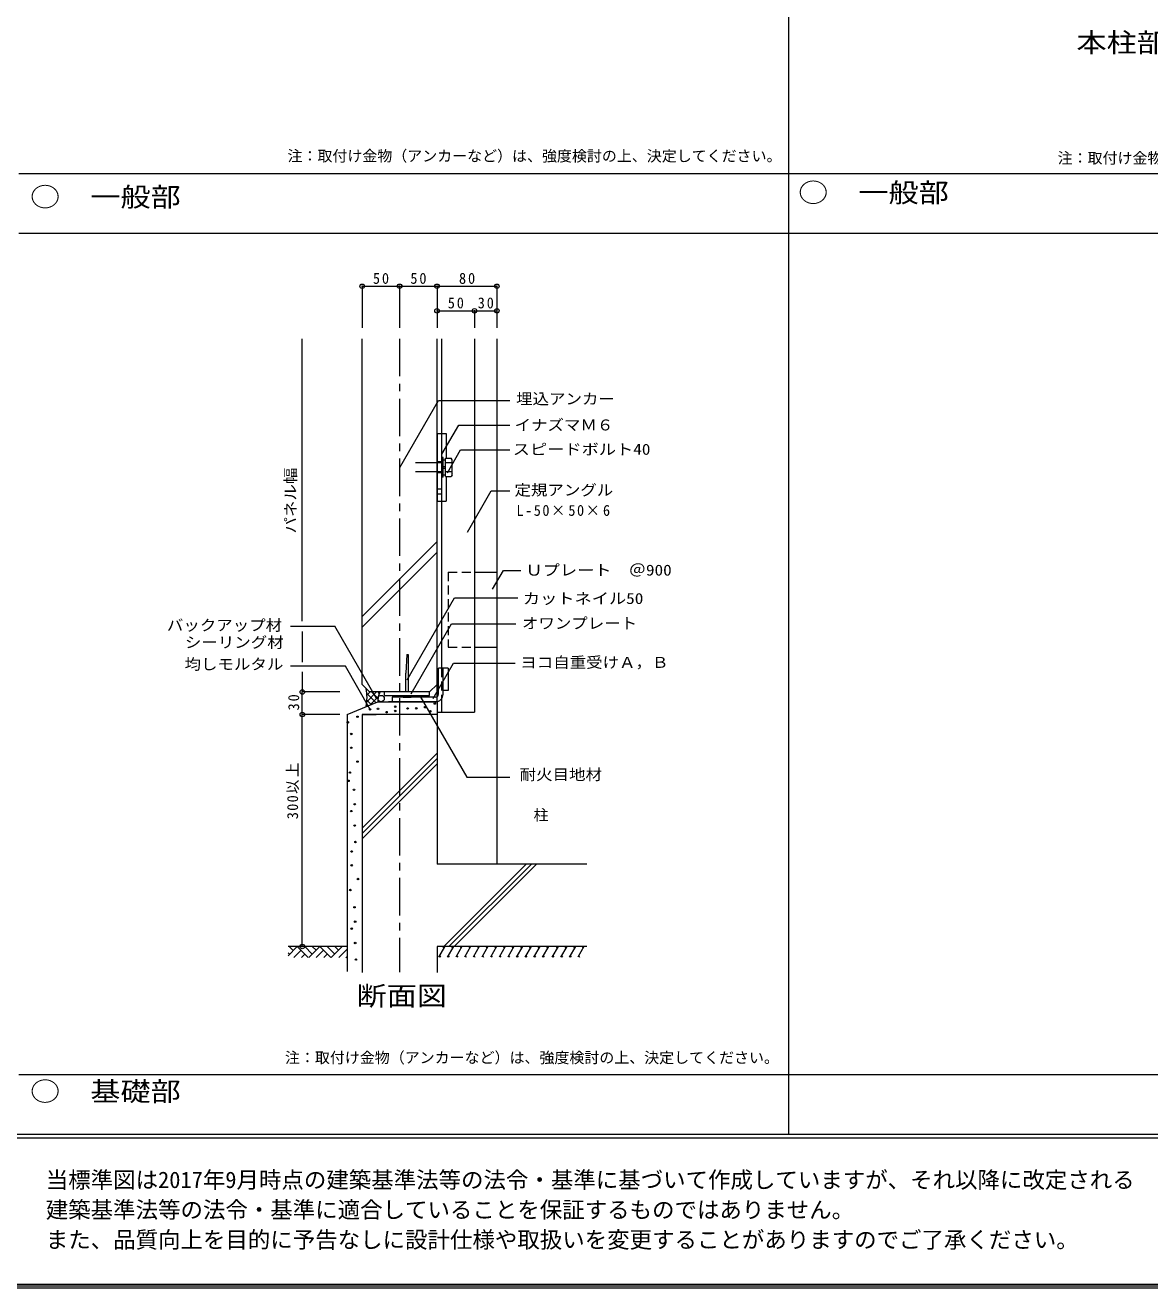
# Model space of a CAD drawing. Units: millimetres at full size, sheet at 1:10. Extents: x -2890 to 2450, y -2020 to 1800.
# Drawn here: x -627 to 876, y -2020 to -334 of the extents above; entities that cross this region are included whole.
import ezdxf
from ezdxf.enums import TextEntityAlignment as Align

# ---------------------------------------------------------------- set-up
doc = ezdxf.new("R2010")
doc.units = ezdxf.units.MM
doc.header["$LTSCALE"] = 10
doc.header["$PDMODE"] = 32
doc.header["$PDSIZE"] = 6
for name, pattern in [('CHAIN1', [8, 5, -1, 1, -1]), ('DASHED1', [1.8, 1.2, -0.6]), ('DASHED2', [3, 2, -1])]:
    doc.linetypes.add(name, pattern=pattern)
doc.layers.add('0-0', color=7, linetype='Continuous', lineweight=18)
doc.styles.add('ＭＳ ゴシック', font='')
doc.styles.get('ＭＳ ゴシック').set_extended_font_data('MS Gothic')

msp = doc.modelspace()

# ---------------------------------------------------------------- linework, layer by layer
at = {"layer": '0-0'}
for p, q in [((393, 1795), (393, -1815)), ((-635, -532), (2445, -532)), ((2445, -612), (-635, -612)), ((-176.48, -1214.4), (-176.48, -752.73)), ((-76.48, -1214.4), (-76.48, -752.73)), ((-70.48, -752.73), (-70.48, -889.4)), ((-26.48, -752.73), (-26.48, -1251.4)), ((3.52, -752.73), (3.52, -1454.4)), ((-76.48, -879.4), (-64.48, -879.4)), ((-70.48, -879.4), (-70.48, -969.4)), ((-64.48, -879.4), (-64.48, -912.3)), ((-70.5, -918.4), (-105.18, -918.4)), ((-68.18, -911.4), (-70.48, -911.4)), ((-68.18, -937.4), (-68.18, -911.4)), ((-68.18, -914.4), (-65.18, -914.4)), ((-68.18, -923.4), (-65.18, -923.4)), ((-68.18, -925.4), (-65.18, -925.4)), ((-65.18, -912.3), (-57.39, -912.3)), ((-65.18, -936.5), (-65.18, -912.3)), ((-57.18, -918.35), (-65.18, -918.35)), ((-56.18, -914.4), (-57.39, -912.3)), ((-57.18, -918.35), (-56.18, -916.62)), ((-57.18, -918.35), (-56.18, -920.09)), ((-56.18, -934.4), (-56.18, -914.4)), ((-70.5, -930.4), (-105.18, -930.4)), ((-68.18, -937.4), (-70.48, -937.4)), ((-68.18, -934.4), (-65.18, -934.4)), ((-57.18, -930.45), (-65.18, -930.45)), ((-65.18, -936.5), (-57.39, -936.5)), ((-64.48, -936.5), (-64.48, -969.4)), ((-56.18, -934.4), (-57.39, -936.5)), ((-57.18, -930.45), (-56.18, -928.72)), ((-57.18, -930.45), (-56.18, -932.19)), ((-70.48, -959.4), (-70.48, -1192.4)), ((-76.48, -1023.62), (-176.48, -1123.62)), ((-76.48, -1037.77), (-176.48, -1137.76)), ((-26.2, -1064.4), (3.69, -1064.4)), ((-116.96, -1174.4), (-117.98, -1199.4)), ((-26.2, -1164.4), (3.69, -1164.4)), ((-74.48, -1227.4), (-74.48, -1192.4)), ((-61.48, -1192.4), (-74.48, -1192.4)), ((-117.98, -1224.4), (-117.98, -1199.4)), ((-176.48, -1214.4), (-166.48, -1224.4)), ((-170.79, -1221.09), (-170.29, -1220.59)), ((-170.2, -1237.47), (-157.13, -1224.4)), ((-170.17, -1226.63), (-158.25, -1238.54)), ((-170.04, -1228.83), (-165.62, -1224.4)), ((-86.48, -1224.4), (-166.48, -1224.4)), ((-163.91, -1224.4), (-155.56, -1232.75)), ((-155.42, -1224.4), (-153.61, -1226.22)), ((-146.48, -1228.9), (-146.48, -1224.4)), ((-146.48, -1228.9), (-86.48, -1228.9)), ((-86.48, -1224.4), (-76.48, -1214.4)), ((-86.48, -1227.4), (-86.48, -1224.4)), ((-86.48, -1228.9), (-86.48, -1224.4)), ((-76.48, -1230.87), (-76.48, -1214.4)), ((-196.48, -1254.4), (-155.51, -1237.4)), ((-170.83, -1242.94), (-170.23, -1243.54)), ((-170.06, -1235.23), (-164.25, -1241.03)), ((-166, -1241.76), (-155.09, -1230.84)), ((-155.51, -1237.4), (-76.48, -1237.4)), ((-76.48, -1237.4), (-141.48, -1237.4)), ((-136.48, -1231.4), (-136.48, -1237.4)), ((-78.48, -1231.4), (-136.48, -1231.4)), ((-76.48, -1237.4), (-136.48, -1237.4)), ((-76.48, -1237.4), (-76.48, -1454.4)), ((-70.48, -1233.4), (-70.48, -1251.4)), ((-196.48, -1254.4), (-196.48, -1597.48)), ((-176.48, -1254.4), (-176.48, -1278.69)), ((-176.48, -1254.4), (-157.62, -1254.4)), ((-176.48, -1254.4), (-176.48, -1599.11)), ((-76.74, -1254.4), (-176.48, -1254.4)), ((-76.48, -1251.4), (-26.48, -1251.4)), ((-76.48, -1254.4), (-76.48, -1454.26)), ((-76.48, -1306.32), (-176.48, -1406.32)), ((-76.48, -1313.39), (-176.48, -1413.39)), ((-76.48, -1320.46), (-176.48, -1420.46)), ((-76.48, -1344.4), (-76.48, -1394.4)), ((123.52, -1454.4), (-76.48, -1454.4)), ((42.4, -1454.4), (-67.6, -1564.4)), ((49.48, -1454.4), (-60.53, -1564.4)), ((56.55, -1454.4), (-53.45, -1564.4)), ((-196.48, -1564.4), (-275.55, -1564.4)), ((-263.12, -1564.4), (-275.55, -1576.83)), ((-273.63, -1564.51), (-268.63, -1569.51)), ((-263.12, -1564.4), (-248.51, -1579.01)), ((-253.12, -1564.4), (-243.12, -1574.4)), ((-233.12, -1564.4), (-247.73, -1579.01)), ((-243.12, -1564.4), (-238.12, -1569.4)), ((-233.12, -1564.4), (-218.51, -1579.01)), ((-223.12, -1564.4), (-213.12, -1574.4)), ((-203.12, -1564.4), (-217.73, -1579.01)), ((-213.12, -1564.4), (-208.12, -1569.4)), ((-196.48, -1567.77), (-207.73, -1579.01)), ((-66.3, -1564.53), (-74.51, -1578.75)), ((-68.67, -1564.53), (-67.46, -1566.61)), ((-54.68, -1564.4), (-62.96, -1578.75)), ((-57.19, -1564.4), (-55.95, -1566.55)), ((-43.14, -1564.4), (-51.42, -1578.75)), ((-45.64, -1564.4), (-44.39, -1566.58)), ((-31.59, -1564.4), (-39.87, -1578.75)), ((-34.1, -1564.4), (-32.84, -1566.58)), ((-20.04, -1564.4), (-28.32, -1578.75)), ((-22.55, -1564.4), (-21.3, -1566.58)), ((-8.49, -1564.4), (-16.7, -1578.61)), ((-11, -1564.4), (-9.75, -1566.58)), ((3.05, -1564.4), (-5.23, -1578.75)), ((0.54, -1564.4), (1.8, -1566.58)), ((14.6, -1564.4), (6.32, -1578.75)), ((12.09, -1564.4), (13.35, -1566.58)), ((26.15, -1564.4), (17.87, -1578.75)), ((23.64, -1564.4), (24.89, -1566.58)), ((37.69, -1564.4), (29.41, -1578.75)), ((35.18, -1564.4), (36.44, -1566.58)), ((49.24, -1564.4), (40.96, -1578.75)), ((46.73, -1564.4), (47.99, -1566.58)), ((60.79, -1564.4), (52.51, -1578.75)), ((58.28, -1564.4), (59.53, -1566.58)), ((72.33, -1564.4), (64.05, -1578.75)), ((69.83, -1564.4), (71.08, -1566.58)), ((85.17, -1564.4), (76.89, -1578.75)), ((82.67, -1564.4), (83.92, -1566.58)), ((96.72, -1564.4), (88.44, -1578.75)), ((94.21, -1564.4), (95.47, -1566.58)), ((108.27, -1564.4), (99.99, -1578.75)), ((105.76, -1564.4), (107.01, -1566.58)), ((119.81, -1564.4), (111.53, -1578.75)), ((117.31, -1564.4), (118.56, -1566.58)), ((-275.44, -1572.7), (-273.63, -1574.51)), ((-258.12, -1569.4), (-267.73, -1579.01)), ((-253.12, -1574.4), (-257.73, -1579.01)), ((-228.12, -1569.4), (-237.73, -1579.01)), ((-223.12, -1574.4), (-227.73, -1579.01)), ((-196.48, -1577.77), (-198.12, -1579.4)), ((-73.14, -1576.37), (-71.91, -1578.51)), ((-61.69, -1576.56), (-60.44, -1578.73)), ((-50.16, -1576.58), (-48.91, -1578.75)), ((-38.62, -1576.58), (-37.36, -1578.75)), ((-27.07, -1576.58), (-25.82, -1578.75)), ((-15.52, -1576.58), (-14.27, -1578.75)), ((-3.98, -1576.58), (-2.72, -1578.75)), ((7.57, -1576.58), (8.82, -1578.75)), ((19.12, -1576.58), (20.37, -1578.75)), ((30.67, -1576.58), (31.92, -1578.75)), ((42.21, -1576.58), (43.47, -1578.75)), ((53.76, -1576.58), (55.01, -1578.75)), ((65.31, -1576.58), (66.56, -1578.75)), ((78.15, -1576.58), (79.4, -1578.75)), ((89.69, -1576.58), (90.95, -1578.75)), ((101.24, -1576.58), (102.49, -1578.75)), ((112.79, -1576.58), (114.04, -1578.75)), ((-635, -1735), (2445, -1735)), ((-2890, -1815), (2450, -1815)), ((-2890, -1820), (2450, -1820)), ((-2890, -2020), (2450, -2020)), ((-2887.5, -2017.5), (2447.5, -2017.5)), ((-2885, -2015), (2445, -2015))]:
    msp.add_line(p, q, dxfattribs=at)
at = {"layer": '0-0', "color": 4}
for p, q in [((-176.48, -682.57), (-126.48, -682.57)), ((-176.48, -682.57), (-176.48, -738.12)), ((-126.48, -682.57), (-126.48, -738.12)), ((-126.48, -682.57), (-76.48, -682.57)), ((-76.48, -682.57), (-76.48, -738.12)), ((-76.48, -682.57), (3.52, -682.57)), ((3.52, -682.57), (3.52, -738.12)), ((-76.48, -715.34), (-26.48, -715.34)), ((-76.48, -715.34), (-76.48, -738.12)), ((-26.48, -715.34), (-26.48, -738.12)), ((-26.48, -715.34), (3.52, -715.34)), ((3.52, -715.34), (3.52, -738.12)), ((-256.48, -1129.87), (-256.48, -752.73)), ((-126.05, -924.72), (-74.36, -835.18)), ((-74.36, -835.18), (20.7, -835.18)), ((-69.85, -906.75), (-47.45, -867.95)), ((-47.45, -867.95), (20.7, -867.95)), ((-62.72, -931.73), (-44.93, -900.92)), ((-44.93, -900.92), (20.7, -900.92)), ((-2.35, -1087.17), (12.13, -1062.1)), ((12.13, -1062.1), (35.34, -1062.1)), ((-116.35, -1208.15), (-53.19, -1098.74)), ((-53.19, -1098.74), (31.23, -1098.74)), ((-272.16, -1136.51), (-212.85, -1136.51)), ((-256.48, -1143.52), (-256.48, -1184.73)), ((-157.2, -1232.89), (-212.85, -1136.51)), ((-111.07, -1226.73), (-57.12, -1133.27)), ((-57.12, -1133.27), (28.97, -1133.27)), ((-198.94, -1190.12), (-272.16, -1190.12)), ((-165.64, -1247.79), (-198.94, -1190.12)), ((-81.45, -1233), (-54.33, -1186.02)), ((-54.33, -1186.02), (27.74, -1186.02)), ((-256.48, -1197.41), (-256.48, -1224.13)), ((-206.48, -1224.4), (-256.48, -1224.4)), ((-256.48, -1564.4), (-256.48, -1224.4)), ((-99.39, -1229.56), (-36.63, -1338.26)), ((-206.48, -1254.4), (-256.48, -1254.4)), ((-36.63, -1338.26), (20.7, -1338.26))]:
    msp.add_line(p, q, dxfattribs=at)
at = {"layer": '0-0', "color": 4, "linetype": 'CHAIN1'}
msp.add_line((-126.48, -752.73), (-126.48, -1598.43), dxfattribs=at)
at = {"layer": '0-0', "color": 4, "linetype": 'DASHED2'}
for p, q in [((-70.48, -916.9), (-76.48, -916.9)), ((-70.48, -931.9), (-76.48, -931.9))]:
    msp.add_line(p, q, dxfattribs=at)
at = {"layer": '0-0', "color": 4, "linetype": 'DASHED1'}
for p, q in [((-70.48, -953.4), (-76.48, -953.4)), ((-70.48, -960.4), (-76.48, -960.4))]:
    msp.add_line(p, q, dxfattribs=at)
at = {"layer": '0-0', "linetype": 'DASHED1'}
for p, q in [((-61.48, -1064.4), (-61.48, -1164.4)), ((-61.48, -1064.4), (-26.48, -1064.4)), ((-61.48, -1164.4), (-26.2, -1164.4)), ((-70.48, -1192.4), (-70.48, -1233.4)), ((-76.48, -1237.4), (-76.48, -1230.87))]:
    msp.add_line(p, q, dxfattribs=at)
at = {"layer": '0-0'}
for points in [[(-76.48, -879.4), (-76.48, -969.4), (-64.48, -969.4)], [(-116.96, -1174.4), (-114.98, -1174.4), (-114.98, -1224.4), (-117.98, -1224.4)], [(-68.48, -1227.4), (-68.48, -1222.4), (-68.48, -1192.4)], [(-61.48, -1192.4), (-61.48, -1222.4), (-68.48, -1222.4)], [(123.52, -1564.4), (-76.48, -1564.4), (-76.48, -1599.11)]]:
    msp.add_lwpolyline(points, dxfattribs=at)
at = {"layer": '0-0', "color": 4}
msp.add_lwpolyline([(-35.95, -1011.14), (-3.99, -955.78), (20.7, -955.78)], dxfattribs=at)
at = {"layer": '0-0'}
msp.add_lwpolyline([(-112.48, -1230.9), (-120.48, -1230.9), (-120.48, -1228.9), (-112.48, -1228.9)], close=True, dxfattribs=at)
for centre in [(-165.88, -1247.63), (-155.28, -1246.9), (-132.34, -1244.05), (-115.81, -1246.41), (-104.23, -1246.15), (-92.37, -1244.67), (-79.4, -1239.85), (-195.6, -1264.87), (-182.73, -1257.52), (-143.88, -1251.34), (-132.34, -1249.72), (-85.33, -1250.23), (-191.01, -1280.5), (-191.01, -1298.89), (-192.85, -1331.98), (-182.73, -1317.27), (-194.68, -1343.01), (-187.33, -1354.96), (-191.01, -1383.46), (-186.41, -1374.26), (-186.41, -1402.76), (-185.49, -1424.82), (-190.41, -1437.42), (-190.41, -1455.8), (-182.13, -1474.18), (-192.25, -1488.89), (-186.73, -1511.87), (-185.81, -1531.18), (-190.41, -1540.37), (-185.81, -1559.67), (-184.89, -1581.74)]:
    msp.add_circle(centre, 1, dxfattribs=at)
for centre, radius, start, end in [((-241.95, -1231.88), 71.97, 350.4472, 9.57736), ((-78.48, -1227.4), 4, 270, 0), ((-78.48, -1227.4), 10, 270, 0)]:
    msp.add_arc(centre, radius, start, end, dxfattribs=at)
for centre, major_axis, ratio, end_param in [((-153.61, -1231.17), (-1.48, -6.77), 0.2146, 5.9262464), ((-116.48, -1228.9), (13.5, 0), 0.1851, 6.2831853)]:
    msp.add_ellipse(centre, major_axis=major_axis, ratio=ratio, start_param=3.1415927, end_param=end_param, dxfattribs=at)
msp.add_ellipse((-151.14, -1233.13), major_axis=(-4.25, 0.16), ratio=0.9985, dxfattribs=at)
at = {"layer": '0-0', "color": 4}
for p in [(-176.48, -682.57), (-126.48, -682.57), (-76.48, -682.57), (3.52, -682.57), (-76.48, -715.34), (-26.48, -715.34), (3.52, -715.34), (-256.48, -1224.4), (-256.48, -1254.4), (-256.48, -1564.4)]:
    msp.add_point(p, dxfattribs=at)

# ---------------------------------------------------------------- texts
at = {"layer": '0-0', "color": 2, "style": 'ＭＳ ゴシック', "width": 1.15}
for s, p in [('本柱部：平面図', (777.67, -377.64)), ('○\u3000一般部', (-620.09, -583.83)), ('○\u3000一般部', (405.88, -578.05)), ('断面図', (-183.93, -1650.74)), ('○\u3000基礎部', (-620.09, -1778.38))]:
    msp.add_text(s, height=25.66, dxfattribs=at).set_placement(p, align=Align.BOTTOM_LEFT)
at = {"layer": '0-0', "style": 'ＭＳ ゴシック'}
for s, height, p in [('注：取付け金物（アンカーなど）は、強度検討の上、決定してください。', 14.66, (-276.21, -520.27)), ('注：取付け金物（アンカーなど）は、強度検討の上、決定してください。', 14.66, (752.52, -523.1)), ('柱', 14.66, (52.42, -1400.33)), ('注：取付け金物（アンカーなど）は、強度検討の上、決定してください。', 14.66, (-279.62, -1724.39)), ('当標準図は2017年9月時点の建築基準法等の法令・基準に基づいて作成していますが、それ以降に改定される', 21.99, (-599.12, -1893.45)), ('建築基準法等の法令・基準に適合していることを保証するものではありません。', 21.99, (-599.12, -1933.45)), ('また、品質向上を目的に予告なしに設計仕様や取扱いを変更することがありますのでご了承ください。', 21.99, (-599.12, -1973.45))]:
    msp.add_text(s, height=height, dxfattribs=at).set_placement(p, align=Align.BOTTOM_LEFT)
for s, width, p in [('埋込アンカー', 1.1, (29.08, -844.62)), ('イナズマＭ６', 1.1, (27.04, -879.51)), ('スピードボルト40', 1.15, (24.65, -912.02)), ('定規アングル', 1.1, (26.96, -966.44)), ('Ｕプレート\u3000＠900', 1.15, (41.62, -1073.38)), ('カットネイル50', 1.15, (38.17, -1111.25)), ('バックアップ材', 1.1, (-437.35, -1146.98)), ('オワンプレート', 1.1, (36.9, -1144.34)), ('シーリング材', 1.1, (-413.32, -1169.82)), ('均しモルタル', 1.1, (-413.68, -1198.96)), ('ヨコ自重受けＡ，Ｂ', 1.1, (34.68, -1196.58)), ('耐火目地材', 1.1, (33.88, -1346.39))]:
    msp.add_text(s, height=14.66, dxfattribs=dict(at, width=width)).set_placement(p, align=Align.BOTTOM_LEFT)
at = {"layer": '0-0', "style": 'ＭＳ ゴシック', "width": 1.1}
msp.add_text('パネル幅', height=14.66, rotation=90, dxfattribs=at).set_placement((-260.48, -1012.77), align=Align.BOTTOM_LEFT)
at = {"layer": '0-0', "char_height": 14.66, "attachment_point": 7, "style": 'ＭＳ ゴシック'}
for s, insert in [('\\T1.27;\\W0.95;50', (-162.11, -679.57)), ('\\T1.27;\\W0.95;50', (-112.11, -679.57)), ('\\T1.27;\\W0.95;80', (-47.11, -679.57)), ('\\T1.27;\\W0.95;50', (-62.11, -712.34)), ('\\T1.27;\\W0.95;30', (-22.11, -712.34)), ('\\T1.22;\\W0.95;L-50×50×6', (29.58, -989.41))]:
    msp.add_mtext(s, dxfattribs=dict(at, insert=insert))
at = {"layer": '0-0', "char_height": 14.66, "attachment_point": 7, "rotation": 90, "style": 'ＭＳ ゴシック'}
for s, insert in [('\\T1.27;\\W0.95;30', (-260.48, -1248.97)), ('\\T1.19;\\W0.95;300以上', (-260.48, -1394.34))]:
    msp.add_mtext(s, dxfattribs=dict(at, insert=insert))

doc.saveas('drawing.dxf')
